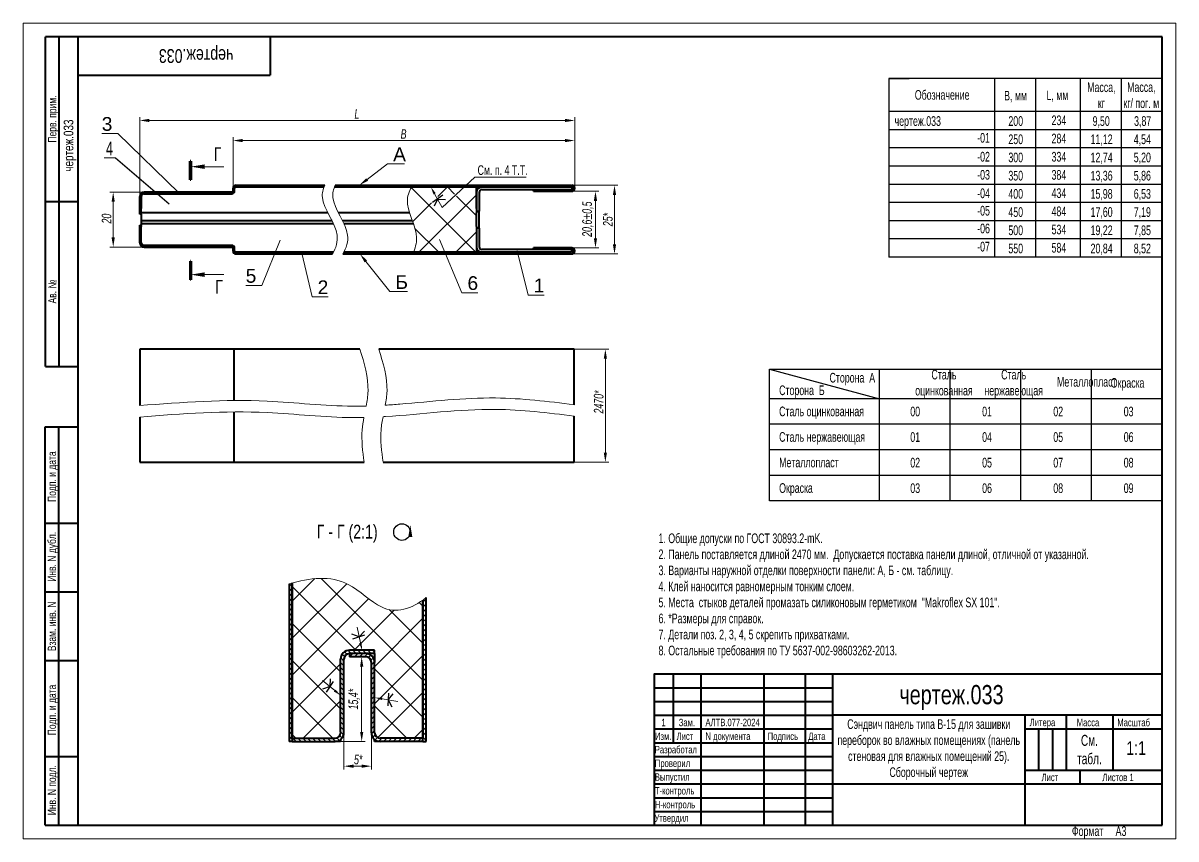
# Model space of a CAD drawing. Header units: millimetres. Extents: x 4160 to 4580, y -8908 to -8611.
import ezdxf
from ezdxf import colors
from ezdxf.entities.mleader import LeaderData, LeaderLine
from ezdxf.math import Vec2, Vec3

# ---------------------------------------------------------------- set-up
doc = ezdxf.new("R2010")
doc.units = ezdxf.units.MM
for name, color, linetype, lineweight in [('Layer_02', 7, 'Continuous', 15), ('Layer_03', 251, 'Continuous', 40), ('Layer_05', 250, 'Continuous', 40), ('Layer_08', 6, 'Continuous', 13), ('Layer_09', 7, 'Continuous', 30), ('Layer_11', 1, 'Continuous', 9), ('Layer_12', 6, 'Continuous', 15)]:
    doc.layers.add(name, color=color, linetype=linetype, lineweight=lineweight)
doc.styles.get("Standard").update_dxf_attribs({"font": 'arial.ttf'})
doc.styles.add('Style_01', font='ARIALN.TTF', dxfattribs={"width": 0.8, "height": 3.5})
doc.styles.add('Style_03', font='ARIALNI.TTF', dxfattribs={"width": 0.8})
doc.dimstyles.new('DimStyle_01', dxfattribs={"dimscale": 0, "dimtxt": 3.5, "dimasz": 3.5, "dimexe": 1.25, "dimexo": 0.02, "dimtad": 1, "dimdec": 1, "dimtxsty": 'Style_03', "dimcen": 0, "dimazin": 3, "dimtfac": 1, "dimtdec": 1, "dimtmove": 0, "dimatfit": 3, "dimlwd": 18, "dimlwe": 18, "dimarcsym": 1})
pattern_1 = [(135, (232.6302, 58.4183), (-0.89802561, -0.89802561), [])]

# ---------------------------------------------------------------- blocks, each defined once
blk = doc.blocks.new('_None')
blk = doc.blocks.new('*D370')
at = {"color": 0, "lineweight": 18}
for p, q in [((4360.33, -8729.5), (4372.95, -8729.5)), ((4371.7, -8733), (4371.7, -8767.13)), ((4360.33, -8770.63), (4372.95, -8770.63))]:
    blk.add_line(p, q, dxfattribs=at)
for points in [[(4371.11, -8733), (4372.28, -8733), (4371.7, -8729.5)], [(4371.11, -8767.13), (4372.28, -8767.13), (4371.7, -8770.63)]]:
    blk.add_solid(points, dxfattribs=at)
at = {"layer": 'Defpoints', "color": 0, "lineweight": 18}
for p in [(4360.31, -8729.5), (4360.31, -8770.63), (4371.7, -8770.63)]:
    blk.add_point(p, dxfattribs=at)
at = {"color": 0, "lineweight": 18, "insert": (4369.28, -8748.73), "char_height": 3.5, "attachment_point": 5, "rotation": 90, "style": 'Style_03'}
blk.add_mtext('2470*', dxfattribs=at)
blk = doc.blocks.new('*D365')
at = {"color": 0, "lineweight": 18}
for p, q in [((4359.45, -8672.03), (4369.34, -8672.03)), ((4368.09, -8675.53), (4368.09, -8689.13)), ((4359.45, -8692.63), (4369.34, -8692.63))]:
    blk.add_line(p, q, dxfattribs=at)
for points in [[(4367.5, -8675.53), (4368.67, -8675.53), (4368.09, -8672.03)], [(4367.5, -8689.13), (4368.67, -8689.13), (4368.09, -8692.63)]]:
    blk.add_solid(points, dxfattribs=at)
at = {"layer": 'Defpoints', "color": 0, "lineweight": 18}
for p in [(4359.43, -8672.03), (4359.43, -8692.63), (4368.09, -8692.63)]:
    blk.add_point(p, dxfattribs=at)
at = {"color": 0, "lineweight": 18, "insert": (4365.35, -8682.18), "char_height": 3.5, "attachment_point": 5, "rotation": 90, "style": 'Style_03'}
blk.add_mtext('20,6±0,5', dxfattribs=at)
blk = doc.blocks.new('*D366')
at = {"color": 0, "lineweight": 18}
for p, q in [((4359.43, -8669.83), (4376.27, -8669.83)), ((4375.02, -8673.33), (4375.02, -8691.33)), ((4359.43, -8694.83), (4376.27, -8694.83))]:
    blk.add_line(p, q, dxfattribs=at)
for points in [[(4374.44, -8673.33), (4375.6, -8673.33), (4375.02, -8669.83)], [(4374.44, -8691.33), (4375.6, -8691.33), (4375.02, -8694.83)]]:
    blk.add_solid(points, dxfattribs=at)
at = {"layer": 'Defpoints', "color": 0, "lineweight": 18}
for p in [(4359.41, -8669.83), (4359.41, -8694.83), (4375.02, -8694.83)]:
    blk.add_point(p, dxfattribs=at)
at = {"color": 0, "lineweight": 18, "insert": (4372.61, -8682.33), "char_height": 3.5, "attachment_point": 5, "rotation": 90, "style": 'Style_03'}
blk.add_mtext('25*', dxfattribs=at)
blk = doc.blocks.new('*D367')
at = {"color": 0, "lineweight": 18}
for p, q in [((4203.62, -8672.33), (4191.15, -8672.33)), ((4192.4, -8675.83), (4192.4, -8688.83)), ((4203.62, -8692.33), (4191.15, -8692.33))]:
    blk.add_line(p, q, dxfattribs=at)
for points in [[(4191.81, -8675.83), (4192.98, -8675.83), (4192.4, -8672.33)], [(4191.81, -8688.83), (4192.98, -8688.83), (4192.4, -8692.33)]]:
    blk.add_solid(points, dxfattribs=at)
at = {"layer": 'Defpoints', "color": 0, "lineweight": 18}
for p in [(4203.64, -8672.33), (4192.4, -8692.33), (4203.64, -8692.33)]:
    blk.add_point(p, dxfattribs=at)
at = {"color": 0, "lineweight": 18, "insert": (4189.98, -8681.96), "char_height": 3.5, "attachment_point": 5, "rotation": 90, "style": 'Style_03'}
blk.add_mtext('20', dxfattribs=at)
blk = doc.blocks.new('*D368')
at = {"color": 0, "lineweight": 18}
for p, q in [((4202.04, -8673.91), (4202.04, -8644.99)), ((4205.54, -8646.24), (4357.03, -8646.24)), ((4360.53, -8670.91), (4360.53, -8644.99))]:
    blk.add_line(p, q, dxfattribs=at)
for points in [[(4205.54, -8645.65), (4205.54, -8646.82), (4202.04, -8646.24)], [(4357.03, -8645.65), (4357.03, -8646.82), (4360.53, -8646.24)]]:
    blk.add_solid(points, dxfattribs=at)
at = {"layer": 'Defpoints', "color": 0, "lineweight": 18}
for p in [(4360.53, -8646.24), (4360.53, -8670.93), (4202.04, -8673.93)]:
    blk.add_point(p, dxfattribs=at)
at = {"color": 0, "lineweight": 18, "insert": (4281.18, -8643.86), "char_height": 3.5, "attachment_point": 5, "style": 'Style_03'}
blk.add_mtext('L', dxfattribs=at)
blk = doc.blocks.new('*D369')
at = {"color": 0, "lineweight": 18}
for p, q in [((4236.04, -8670.81), (4236.04, -8652.3)), ((4239.54, -8653.55), (4357.03, -8653.55)), ((4360.53, -8670.91), (4360.53, -8652.3))]:
    blk.add_line(p, q, dxfattribs=at)
for points in [[(4239.54, -8652.97), (4239.54, -8654.13), (4236.04, -8653.55)], [(4357.03, -8652.97), (4357.03, -8654.13), (4360.53, -8653.55)]]:
    blk.add_solid(points, dxfattribs=at)
at = {"layer": 'Defpoints', "color": 0, "lineweight": 18}
for p in [(4360.53, -8653.55), (4236.04, -8670.83), (4360.53, -8670.93)]:
    blk.add_point(p, dxfattribs=at)
at = {"color": 0, "lineweight": 18, "insert": (4298.18, -8651.17), "char_height": 3.5, "attachment_point": 5, "style": 'Style_03'}
blk.add_mtext('В', dxfattribs=at)
blk = doc.blocks.new('*D363')
at = {"color": 0, "lineweight": 18}
for p, q in [((4276.44, -8869.14), (4276.44, -8882.55)), ((4286.44, -8869.14), (4286.44, -8882.55)), ((4279.94, -8881.3), (4282.94, -8881.3))]:
    blk.add_line(p, q, dxfattribs=at)
for points in [[(4279.94, -8880.72), (4279.94, -8881.89), (4276.44, -8881.3)], [(4282.94, -8880.72), (4282.94, -8881.89), (4286.44, -8881.3)]]:
    blk.add_solid(points, dxfattribs=at)
at = {"layer": 'Defpoints', "color": 0, "lineweight": 18}
for p in [(4276.44, -8869.12), (4286.44, -8869.12), (4286.44, -8881.3)]:
    blk.add_point(p, dxfattribs=at)
at = {"color": 0, "lineweight": 18, "insert": (4281.64, -8878.9), "char_height": 3.5, "attachment_point": 5, "style": 'Style_03'}
blk.add_mtext('5*', dxfattribs=at)
blk = doc.blocks.new('*D364')
at = {"color": 0, "lineweight": 18}
for p, q in [((4281.46, -8841.52), (4284.16, -8841.52)), ((4282.91, -8845.02), (4282.91, -8868.82)), ((4273.26, -8872.32), (4284.16, -8872.32))]:
    blk.add_line(p, q, dxfattribs=at)
for points in [[(4282.33, -8845.02), (4283.5, -8845.02), (4282.91, -8841.52)], [(4282.33, -8868.82), (4283.5, -8868.82), (4282.91, -8872.32)]]:
    blk.add_solid(points, dxfattribs=at)
at = {"layer": 'Defpoints', "color": 0, "lineweight": 18}
for p in [(4281.44, -8841.52), (4273.24, -8872.32), (4282.91, -8872.32)]:
    blk.add_point(p, dxfattribs=at)
at = {"color": 0, "lineweight": 18, "insert": (4280.18, -8856.92), "char_height": 3.5, "attachment_point": 5, "rotation": 90, "style": 'Style_03'}
blk.add_mtext('15,4*', dxfattribs=at)
blk = doc.blocks.new('A$C6B053596')
at = {"color": 0, "lineweight": 30}
for p, q in [((4.49, -2.79), (0.87, -5.61)), ((2.59, -4.27), (1.5, -6.91)), ((2.59, -4.27), (5.45, -4.27))]:
    blk.add_line(p, q, dxfattribs=at)
at = {"color": 0, "linetype": 'ByBlock', "lineweight": 20}
blk.add_lwpolyline([(1.46, -2.39), (4.46, -7.31)], dxfattribs=at)
at = {"color": 0, "lineweight": 25}
blk.add_solid([(1.06, -2.63), (0, 0), (1.86, -2.15)], dxfattribs=at)

msp = doc.modelspace()

# ---------------------------------------------------------------- hatches: boundary and pattern name
at = {"lineweight": 18}
h = msp.add_hatch(dxfattribs=at)
h.set_pattern_fill('ANSI31', color=256, scale=0.4, angle=90)
h.set_pattern_definition(pattern_1)
edge = h.paths.add_edge_path()
edge.add_line((4320.9, -8669.83), (4301.4, -8669.83))
edge.add_spline(control_points=[(4301.4, -8669.83), (4301.28, -8670.03), (4301.17, -8670.23), (4301.06, -8670.43)], knot_values=[3.907169, 3.907169, 3.907169, 3.907169, 4.575669, 4.575669, 4.575669, 4.575669], degree=3, periodic=0)
edge.add_line((4301.06, -8670.43), (4320.26, -8670.43))
edge.add_line((4320.26, -8670.43), (4320.9, -8669.83))
h.paths.add_polyline_path([(4359.43, -8669.83), (4320.9, -8669.83), (4320.26, -8670.43), (4359.43, -8670.43, -1), (4359.43, -8671.43), (4345.53, -8671.43), (4345.53, -8672.03), (4359.43, -8672.03, 1)])
h.paths.add_polyline_path([(4339.73, -8694.23), (4313.26, -8694.23), (4313.51, -8694.83), (4339.88, -8694.83)])
edge = h.paths.add_edge_path()
edge.add_line((4313.26, -8694.23), (4301.82, -8694.23))
edge.add_spline(control_points=[(4301.82, -8694.23), (4301.74, -8694.43), (4301.66, -8694.63), (4301.57, -8694.83)], knot_values=[29.424649, 29.424649, 29.424649, 29.424649, 30.059146, 30.059146, 30.059146, 30.059146], degree=3, periodic=0)
edge.add_line((4301.57, -8694.83), (4313.51, -8694.83))
edge.add_line((4313.51, -8694.83), (4313.26, -8694.23))
h.paths.add_polyline_path([(4359.43, -8692.63), (4345.53, -8692.63), (4345.53, -8693.23), (4359.43, -8693.23, -1), (4359.43, -8694.23), (4339.73, -8694.23), (4339.88, -8694.83), (4359.43, -8694.83, 1)])
at = {"lineweight": 25}
h = msp.add_hatch(dxfattribs=at)
h.set_pattern_fill('ANSI37', color=256, scale=3)
h.set_pattern_definition([(45, (232.63, 58.418), (-6.735192, 6.735192), []), (135, (232.63, 58.418), (-6.735192, -6.735192), [])])
edge = h.paths.add_edge_path()
edge.add_line((4278.44, -8839.12), (4287.64, -8839.12))
edge.add_line((4287.64, -8839.12), (4287.64, -8840.32))
edge.add_line((4287.64, -8840.32), (4287.64, -8843.52))
edge.add_line((4287.64, -8843.52), (4287.64, -8869.12))
edge.add_arc((4289.64, -8869.12), 2, 180, 270)
edge.add_line((4289.64, -8871.12), (4305.24, -8871.12))
edge.add_line((4305.24, -8871.12), (4305.24, -8820.82))
edge.add_spline(control_points=[(4305.24, -8820.82), (4300.18, -8824.38), (4291.22, -8826.77), (4276.69, -8811.47), (4264.88, -8812.61), (4257.64, -8814.59)], knot_values=[13.637302, 13.637302, 13.637302, 13.637302, 23.052037, 30.341483, 40.855956, 40.855956, 40.855956, 40.855956], degree=3, periodic=0)
edge.add_line((4257.64, -8814.59), (4257.64, -8871.12))
edge.add_line((4257.64, -8871.12), (4273.24, -8871.12))
edge.add_arc((4273.24, -8869.12), 2, 270, 360)
edge.add_line((4275.24, -8869.12), (4275.24, -8868.76))
edge.add_line((4275.24, -8868.76), (4275.24, -8842.32))
edge.add_arc((4278.44, -8842.32), 3.2, 90, 180.0018, ccw=False)
at = {"lineweight": 18}
h = msp.add_hatch(dxfattribs=at)
h.set_pattern_fill('ANSI31', color=256, scale=0.4, angle=90)
h.set_pattern_definition(pattern_1)
edge = h.paths.add_edge_path()
edge.add_spline(control_points=[(4257.64, -8814.59), (4257.24, -8814.7), (4256.84, -8814.81), (4256.44, -8814.93)], knot_values=[40.855956, 40.855956, 40.855956, 40.855956, 41.435549, 41.435549, 41.435549, 41.435549], degree=3, periodic=0)
edge.add_line((4256.44, -8814.93), (4256.44, -8872.32))
edge.add_line((4256.44, -8872.32), (4257.64, -8872.32))
edge.add_line((4257.64, -8872.32), (4257.64, -8814.59))
edge = h.paths.add_edge_path()
edge.add_spline(control_points=[(4306.44, -8819.94), (4306.04, -8820.25), (4305.64, -8820.54), (4305.24, -8820.82)], knot_values=[12.893226, 12.893226, 12.893226, 12.893226, 13.637302, 13.637302, 13.637302, 13.637302], degree=3, periodic=0)
edge.add_line((4305.24, -8820.84), (4305.24, -8872.32))
edge.add_line((4305.24, -8872.32), (4306.44, -8872.32))
edge.add_line((4306.44, -8872.32), (4306.44, -8819.94))
h = msp.add_hatch(dxfattribs=at)
h.set_pattern_fill('ANSI31', color=256, scale=0.4, angle=90)
h.set_pattern_definition([(135, (-13561.6436, -16815.9846), (-0.89802561, -0.89802561), [])])
h.paths.add_polyline_path([(4275.24, -8842.32), (4275.24, -8869.12, -0.414214), (4273.24, -8871.12), (4257.64, -8871.12), (4257.64, -8872.32), (4273.24, -8872.32, 0.414214), (4276.44, -8869.12), (4276.44, -8842.32, -0.414214), (4278.44, -8840.32), (4287.64, -8840.32), (4287.64, -8839.12), (4278.44, -8839.12, 0.414214)])
h = msp.add_hatch(dxfattribs=at)
h.set_pattern_fill('ANSI31', color=256, scale=0.4, angle=180)
h.set_pattern_definition([(225, (-13561.6436, -16815.9846), (0.89802561, -0.89802561), [])])
h.paths.add_polyline_path([(4287.64, -8843.52, 0.414214), (4284.44, -8840.32), (4278.44, -8840.32), (4278.44, -8841.52), (4284.44, -8841.52, -0.414214), (4286.44, -8843.52), (4286.44, -8869.12, 0.414214), (4289.64, -8872.32), (4305.24, -8872.32), (4305.24, -8871.12), (4289.64, -8871.12, -0.414214), (4287.64, -8869.12)])

# ---------------------------------------------------------------- linework, layer by layer
at = {"color": 0, "lineweight": 25}
msp.add_line((4193.28, -8659.87), (4212.82, -8676.59), dxfattribs=at)
at = {"color": 2, "lineweight": 60}
for p, q in [((4220.47, -8667.88), (4220.47, -8661.02)), ((4220.62, -8661.02), (4220.47, -8661.02)), ((4220.62, -8661.02), (4220.62, -8667.88)), ((4220.62, -8667.88), (4220.47, -8667.88)), ((4220.54, -8704.26), (4220.54, -8697.4)), ((4220.69, -8697.4), (4220.54, -8697.4)), ((4220.69, -8697.4), (4220.69, -8704.26)), ((4220.69, -8704.26), (4220.54, -8704.26))]:
    msp.add_line(p, q, dxfattribs=at)
at = {"color": 0, "linetype": 'ByBlock', "lineweight": 20}
for p, q in [((4312.28, -8677.97), (4324.08, -8666.83)), ((4324.08, -8666.83), (4342.81, -8666.83))]:
    msp.add_line(p, q, dxfattribs=at)
at = {"color": 3, "lineweight": 40}
for p, q in [((4235.64, -8672.33), (4203.64, -8672.33)), ((4203.64, -8672.93), (4235.64, -8672.93)), ((4236.04, -8671.93), (4236.04, -8670.83)), ((4236.64, -8671.93), (4236.64, -8670.83)), ((4237.04, -8669.83), (4269.46, -8669.83)), ((4237.04, -8670.43), (4269.19, -8670.43)), ((4237.04, -8670.43), (4269.19, -8670.43)), ((4273.02, -8670.43), (4324.71, -8670.43)), ((4273.02, -8670.43), (4359.41, -8670.43)), ((4273.29, -8669.83), (4359.41, -8669.83)), ((4324.71, -8678.23), (4324.71, -8670.43)), ((4324.71, -8672.03), (4324.71, -8679.23)), ((4325.73, -8672.43), (4325.73, -8679.23)), ((4326.31, -8670.43), (4359.41, -8670.43)), ((4326.73, -8671.43), (4359.43, -8671.43)), ((4345.53, -8671.43), (4359.43, -8671.43)), ((4345.53, -8672.03), (4345.53, -8671.43)), ((4345.53, -8672.03), (4359.43, -8672.03)), ((4359.43, -8670.43), (4359.43, -8671.43)), ((4202.04, -8679.23), (4202.04, -8673.93)), ((4202.64, -8673.93), (4202.64, -8678.23)), ((4202.64, -8679.23), (4202.64, -8673.93)), ((4202.04, -8679.23), (4202.64, -8679.23)), ((4202.04, -8680.33), (4202.04, -8679.23)), ((4202.64, -8680.33), (4202.04, -8680.33)), ((4202.64, -8679.83), (4202.64, -8679.23)), ((4270.59, -8679.83), (4202.64, -8679.83)), ((4202.64, -8680.33), (4202.64, -8679.83)), ((4202.64, -8680.33), (4202.64, -8680.83)), ((4202.64, -8680.83), (4202.64, -8684.33)), ((4300.37, -8679.83), (4274.42, -8679.83)), ((4324.71, -8679.23), (4324.71, -8679.83)), ((4324.71, -8684.63), (4324.71, -8679.83)), ((4324.73, -8679.23), (4325.73, -8679.23)), ((4325.73, -8685.43), (4325.73, -8679.23)), ((4202.04, -8684.33), (4202.64, -8684.33)), ((4202.04, -8685.43), (4202.04, -8684.33)), ((4202.04, -8690.73), (4202.04, -8685.43)), ((4202.04, -8685.43), (4202.64, -8685.43)), ((4272.14, -8682.83), (4202.64, -8682.83)), ((4272.62, -8683.83), (4202.64, -8683.83)), ((4202.64, -8684.63), (4202.64, -8684.33)), ((4202.64, -8684.63), (4202.64, -8684.83)), ((4202.64, -8685.43), (4202.64, -8684.83)), ((4202.64, -8690.73), (4202.64, -8685.43)), ((4301.43, -8682.83), (4275.97, -8682.83)), ((4301.79, -8683.83), (4276.45, -8683.83)), ((4324.71, -8684.83), (4324.71, -8684.63)), ((4324.71, -8684.83), (4324.71, -8685.43)), ((4324.71, -8685.43), (4324.71, -8692.63)), ((4325.73, -8685.43), (4324.73, -8685.43)), ((4325.73, -8685.43), (4325.73, -8692.23)), ((4202.64, -8690.73), (4202.64, -8686.43)), ((4324.71, -8686.43), (4324.71, -8694.23)), ((4235.64, -8691.73), (4203.64, -8691.73)), ((4203.64, -8692.33), (4235.64, -8692.33)), ((4236.04, -8693.83), (4236.04, -8692.73)), ((4236.64, -8693.83), (4236.64, -8692.73)), ((4359.43, -8693.23), (4326.73, -8693.23)), ((4359.43, -8692.63), (4345.53, -8692.63)), ((4345.53, -8693.23), (4345.53, -8692.63)), ((4359.43, -8693.23), (4345.53, -8693.23)), ((4359.43, -8694.23), (4359.43, -8693.23)), ((4272.61, -8694.23), (4237.04, -8694.23)), ((4237.04, -8694.23), (4272.61, -8694.23)), ((4237.04, -8694.83), (4272.29, -8694.83)), ((4276.11, -8694.83), (4359.41, -8694.83)), ((4324.71, -8694.23), (4276.44, -8694.23)), ((4276.44, -8694.23), (4359.41, -8694.23)), ((4359.41, -8694.23), (4326.31, -8694.23)), ((4282.26, -8729.5), (4202.04, -8729.5)), ((4202.04, -8729.5), (4202.04, -8750.04)), ((4236.33, -8729.5), (4236.33, -8748.21)), ((4360.31, -8729.5), (4289.16, -8729.5)), ((4360.31, -8749.72), (4360.31, -8729.5)), ((4236.33, -8752.37), (4236.33, -8770.63)), ((4202.04, -8754.19), (4202.04, -8770.63)), ((4360.31, -8770.63), (4360.31, -8753.88)), ((4202.04, -8770.63), (4283.82, -8770.63)), ((4290.73, -8770.63), (4360.31, -8770.63)), ((4256.44, -8814.93), (4256.44, -8872.32)), ((4257.64, -8871.12), (4257.64, -8814.59)), ((4257.64, -8814.59), (4257.64, -8872.32)), ((4306.44, -8872.32), (4306.44, -8819.94)), ((4305.24, -8820.82), (4305.24, -8871.12)), ((4305.24, -8872.32), (4305.24, -8820.82)), ((4287.64, -8839.12), (4278.44, -8839.12)), ((4284.44, -8840.32), (4278.44, -8840.32)), ((4278.44, -8840.32), (4278.44, -8841.52)), ((4287.64, -8840.32), (4278.44, -8840.32)), ((4287.64, -8840.32), (4287.64, -8839.12)), ((4287.64, -8840.32), (4287.64, -8843.52)), ((4275.24, -8868.76), (4275.24, -8842.32)), ((4276.44, -8869.12), (4276.44, -8842.32)), ((4284.44, -8841.52), (4278.44, -8841.52)), ((4286.44, -8869.12), (4286.44, -8843.52)), ((4287.64, -8869.12), (4287.64, -8843.52)), ((4275.24, -8868.76), (4275.24, -8869.12)), ((4257.64, -8872.32), (4256.44, -8872.32)), ((4257.64, -8871.12), (4257.64, -8872.32)), ((4257.64, -8871.12), (4273.24, -8871.12)), ((4257.64, -8872.32), (4273.24, -8872.32)), ((4275.24, -8872.32), (4273.24, -8872.32)), ((4275.24, -8871.62), (4275.24, -8872.32)), ((4287.64, -8872.32), (4287.64, -8871.62)), ((4289.64, -8872.32), (4287.64, -8872.32)), ((4305.24, -8871.12), (4289.64, -8871.12)), ((4305.24, -8872.32), (4289.64, -8872.32)), ((4305.24, -8872.32), (4305.24, -8871.12)), ((4305.24, -8872.32), (4306.44, -8872.32))]:
    msp.add_line(p, q, dxfattribs=at)
at = {"lineweight": 25}
for p, q in [((4324.53, -8694.23), (4300.95, -8670.65)), ((4310.68, -8673.86), (4314.12, -8670.43)), ((4316.79, -8673.02), (4314.2, -8670.43)), ((4301.51, -8683.04), (4308.38, -8676.17)), ((4303.79, -8694.23), (4324.71, -8673.3)), ((4324.71, -8680.95), (4317.5, -8673.74)), ((4311.06, -8694.23), (4302.33, -8685.51)), ((4317.26, -8694.23), (4324.71, -8686.77))]:
    msp.add_line(p, q, dxfattribs=at)
at = {"color": 0, "lineweight": 30}
for p, q in [((4312.5, -8673.45), (4308.77, -8676.12)), ((4310.54, -8674.85), (4309.35, -8677.45)), ((4310.54, -8674.85), (4313.4, -8674.97))]:
    msp.add_line(p, q, dxfattribs=at)
at = {"color": 0, "linetype": 'ByBlock', "lineweight": 20}
for points in [[(4189.11, -8659.87), (4193.28, -8659.87)], [(4309.48, -8672.93), (4312.28, -8677.97)]]:
    msp.add_lwpolyline(points, dxfattribs=at)
at = {"color": 3, "lineweight": 40}
for centre, radius, start, end in [((4203.64, -8673.93), 1.6, 90, 180), ((4203.64, -8673.93), 1, 90, 180), ((4235.64, -8671.93), 1, 270, 0), ((4235.64, -8671.93), 0.4, 270, 0), ((4237.04, -8670.83), 1, 90, 180), ((4237.04, -8670.83), 0.4, 90, 180), ((4326.73, -8672.43), 2, 90, 180), ((4326.73, -8672.43), 1, 90, 180), ((4359.43, -8670.93), 1.1, 270, 90), ((4359.43, -8670.93), 0.5, 270, 90), ((4203.64, -8690.73), 1.6, 180, 270), ((4203.64, -8690.73), 1, 180, 270), ((4235.64, -8692.73), 1, 0, 90), ((4235.64, -8692.73), 0.4, 0, 90), ((4237.04, -8693.83), 1, 180, 270), ((4237.04, -8693.83), 0.4, 180, 270), ((4326.73, -8692.23), 2, 180, 270), ((4326.73, -8692.23), 1, 180, 270), ((4359.43, -8693.73), 1.1, 270, 90), ((4359.43, -8693.73), 0.5, 270, 90), ((4278.44, -8842.32), 3.2, 90, 180.0018), ((4278.44, -8842.32), 2, 90, 180), ((4284.44, -8843.52), 3.2, 0, 90), ((4284.44, -8843.52), 2, 0, 90), ((4273.24, -8869.12), 3.2, 270, 0), ((4273.24, -8869.12), 2, 270, 0), ((4289.64, -8869.12), 3.2, 180, 270), ((4289.64, -8869.12), 2, 180, 270)]:
    msp.add_arc(centre, radius, start, end, dxfattribs=at)
at = {"color": 0, "lineweight": 25}
msp.add_solid([(4309.08, -8673.16), (4308.12, -8670.48), (4309.89, -8672.7)], dxfattribs=at)
at = {"layer": 'Layer_03', "linetype": 'Continuous'}
for p, q in [((4574.55, -8615.79), (4167.68, -8615.79)), ((4167.68, -8735.79), (4167.68, -8615.79)), ((4172.68, -8735.79), (4172.68, -8615.79)), ((4179.55, -8615.79), (4179.55, -8902.79)), ((4249.55, -8615.79), (4249.55, -8629.79)), ((4574.55, -8902.79), (4574.55, -8615.79)), ((4179.55, -8629.79), (4249.55, -8629.79)), ((4167.68, -8675.79), (4179.55, -8675.79)), ((4167.68, -8735.79), (4179.55, -8735.79)), ((4167.55, -8902.79), (4167.55, -8757.79)), ((4167.55, -8757.79), (4179.55, -8757.79)), ((4172.55, -8902.79), (4172.55, -8757.79)), ((4167.55, -8792.79), (4179.55, -8792.79)), ((4167.55, -8817.79), (4179.55, -8817.79)), ((4167.55, -8842.79), (4179.55, -8842.79)), ((4389.43, -8852.75), (4454.47, -8852.75)), ((4389.43, -8857.76), (4454.47, -8857.76)), ((4389.43, -8862.76), (4454.47, -8862.76)), ((4529.52, -8867.76), (4529.52, -8882.77)), ((4534.53, -8867.76), (4534.53, -8882.77)), ((4167.55, -8877.79), (4179.55, -8877.79)), ((4389.43, -8877.77), (4454.47, -8877.77)), ((4389.43, -8882.77), (4454.47, -8882.77)), ((4389.43, -8887.78), (4454.47, -8887.78)), ((4389.43, -8892.78), (4454.47, -8892.78)), ((4389.43, -8897.78), (4454.47, -8897.78)), ((4167.55, -8902.79), (4179.55, -8902.79)), ((4179.55, -8902.79), (4574.55, -8902.79))]:
    msp.add_line(p, q, dxfattribs=at)
for points in [[(4574.55, -8847.75), (4389.43, -8847.75), (4389.43, -8902.79)], [(4396.44, -8847.75), (4396.44, -8872.77)], [(4406.44, -8847.75), (4406.44, -8902.79)], [(4429.46, -8847.75), (4429.46, -8902.79)], [(4444.47, -8847.75), (4444.47, -8902.79)], [(4454.47, -8847.75), (4454.47, -8902.79)], [(4574.55, -8862.76), (4454.47, -8862.76)], [(4524.52, -8862.76), (4524.52, -8902.79)], [(4539.53, -8862.76), (4539.53, -8882.77)], [(4556.54, -8862.76), (4556.54, -8882.77)], [(4556.54, -8862.76), (4556.54, -8882.77)], [(4389.43, -8867.76), (4454.47, -8867.76)], [(4524.52, -8867.76), (4574.55, -8867.76)], [(4389.43, -8872.77), (4454.47, -8872.77)], [(4524.52, -8882.77), (4574.55, -8882.77)], [(4544.53, -8882.77), (4544.53, -8887.78)], [(4454.47, -8887.78), (4574.55, -8887.78)]]:
    msp.add_lwpolyline(points, dxfattribs=at)
at = {"layer": 'Layer_08'}
for p, q in [((4159.55, -8610.79), (4159.55, -8907.79)), ((4579.55, -8610.79), (4159.55, -8610.79)), ((4579.55, -8907.79), (4579.55, -8610.79)), ((4159.55, -8907.79), (4579.55, -8907.79)), ((4579.55, -8907.79), (4159.55, -8907.79))]:
    msp.add_line(p, q, dxfattribs=at)
at = {"layer": 'Layer_08', "color": 2, "lineweight": 30}
msp.add_circle((4297.6, -8796.07), 3.03, dxfattribs=at)
msp.add_solid([(4299.9, -8797.87), (4301.36, -8797.87), (4300.63, -8793.49)], dxfattribs=at)
at = {"layer": 'Layer_09', "color": 0}
for p, q in [((4544.7, -8630.91), (4474.97, -8630.91)), ((4474.97, -8630.91), (4474.97, -8696.01)), ((4474.97, -8630.91), (4482.39, -8630.91)), ((4513.42, -8630.91), (4513.42, -8696.01)), ((4528.35, -8630.91), (4528.35, -8696.01)), ((4544.7, -8630.91), (4544.7, -8696.01)), ((4574.55, -8630.91), (4544.7, -8630.91)), ((4544.7, -8630.91), (4544.7, -8696.01)), ((4559.63, -8630.91), (4559.63, -8696.01)), ((4574.55, -8630.91), (4574.55, -8696.01)), ((4544.7, -8642.99), (4474.97, -8642.99)), ((4574.55, -8642.99), (4544.7, -8642.99)), ((4544.7, -8649.62), (4474.97, -8649.62)), ((4574.55, -8649.62), (4544.7, -8649.62)), ((4544.7, -8656.25), (4474.97, -8656.25)), ((4574.55, -8656.25), (4544.7, -8656.25)), ((4544.7, -8662.87), (4474.97, -8662.87)), ((4574.55, -8662.87), (4544.7, -8662.87)), ((4544.7, -8669.5), (4474.97, -8669.5)), ((4574.55, -8669.5), (4544.7, -8669.5)), ((4544.7, -8676.13), (4474.97, -8676.13)), ((4574.55, -8676.13), (4544.7, -8676.13)), ((4544.7, -8682.76), (4474.97, -8682.76)), ((4574.55, -8682.76), (4544.7, -8682.76)), ((4544.7, -8689.38), (4474.97, -8689.38)), ((4574.55, -8689.38), (4544.7, -8689.38)), ((4574.55, -8696.01), (4474.97, -8696.01)), ((4431.53, -8736.73), (4574.55, -8736.73)), ((4431.53, -8784.76), (4431.53, -8736.73)), ((4431.53, -8736.73), (4471.52, -8747.55)), ((4471.52, -8784.76), (4471.52, -8736.73)), ((4497.28, -8784.76), (4497.28, -8736.73)), ((4523.04, -8784.76), (4523.04, -8736.73)), ((4548.79, -8784.76), (4548.79, -8736.73)), ((4574.55, -8784.76), (4574.55, -8736.73)), ((4574.55, -8747.55), (4431.53, -8747.55)), ((4574.55, -8756.85), (4431.53, -8756.85)), ((4574.55, -8766.16), (4431.53, -8766.16)), ((4574.55, -8775.46), (4431.53, -8775.46)), ((4574.55, -8784.76), (4431.53, -8784.76))]:
    msp.add_line(p, q, dxfattribs=at)
at = {"layer": 'Layer_11', "ltscale": 0.04}
for p, q in [((4232.69, -8663.06), (4225.69, -8663.06)), ((4232.69, -8702.36), (4225.69, -8702.36))]:
    msp.add_line(p, q, dxfattribs=at)
for points in [[(4225.69, -8662.23), (4225.69, -8663.89), (4220.69, -8663.06)], [(4225.69, -8703.19), (4225.69, -8701.53), (4220.69, -8702.36)]]:
    msp.add_solid(points, dxfattribs=at)
at = {"layer": 'Layer_12', "color": 253}
for points, knots in [([(4269.46, -8669.83), (4268.77, -8671.24), (4267.48, -8676.86), (4275.62, -8685.94), (4273.55, -8692.6), (4272.29, -8694.83)], [14.20664, 14.20664, 14.20664, 14.20664, 19.390372, 34.153238, 41.781008, 41.781008, 41.781008, 41.781008]), ([(4273.29, -8669.83), (4272.6, -8671.24), (4271.31, -8676.86), (4279.45, -8685.94), (4277.38, -8692.6), (4276.11, -8694.83)], [14.20664, 14.20664, 14.20664, 14.20664, 19.390372, 34.153238, 41.781008, 41.781008, 41.781008, 41.781008]), ([(4301.4, -8669.83), (4300.43, -8671.51), (4297.86, -8677.57), (4304.35, -8686.39), (4302.4, -8692.9), (4301.57, -8694.83)], [3.907169, 3.907169, 3.907169, 3.907169, 9.519229, 23.939369, 30.059146, 30.059146, 30.059146, 30.059146]), ([(4282.26, -8729.5), (4283.83, -8734.58), (4285.96, -8741.47), (4284.89, -8748.39), (4284.55, -8750.2)], [0, 0, 0, 0, 15.5504, 21.064279, 21.064279, 21.064279, 21.064279]), ([(4289.16, -8729.5), (4290.74, -8734.58), (4292.84, -8741.38), (4291.83, -8748.2), (4291.51, -8749.93)], [0, 0, 0, 0, 15.5504, 20.786527, 20.786527, 20.786527, 20.786527]), ([(4284.55, -8750.2), (4282.93, -8750.24), (4270.9, -8750.39), (4243.42, -8746.99), (4217.52, -8748.8), (4202.04, -8750.04)], [77.554015, 77.554015, 77.554015, 77.554015, 82.420043, 113.699482, 160.163346, 160.163346, 160.163346, 160.163346]), ([(4360.31, -8749.72), (4350.77, -8748.51), (4329.66, -8745.97), (4308.48, -8748.57), (4296.87, -8749.5), (4296.87, -8749.5), (4296.87, -8749.5), (4296.87, -8749.5), (4295.08, -8749.64), (4293.3, -8749.78), (4291.51, -8749.93)], [1.60388, 1.60388, 1.60388, 1.60388, 30.345976, 65.216445, 65.216445, 65.216445, 65.218932, 65.218932, 65.218932, 70.585632, 70.585632, 70.585632, 70.585632]), ([(4283.72, -8754.4), (4282.86, -8754.4), (4282, -8754.41), (4281.14, -8754.41), (4281.13, -8754.41), (4281.13, -8754.41), (4281.13, -8754.41), (4280.65, -8754.41), (4269.76, -8754.4), (4243.42, -8751.15), (4217.52, -8752.95), (4202.04, -8754.19)], [78.384368, 78.384368, 78.384368, 78.384368, 80.975095, 80.975095, 80.975095, 80.98216, 80.98216, 80.98216, 82.420043, 113.699482, 160.163346, 160.163346, 160.163346, 160.163346]), ([(4360.31, -8753.88), (4350.77, -8752.67), (4327.91, -8749.92), (4304.98, -8753.2), (4291.62, -8754.03), (4291.62, -8754.03), (4291.62, -8754.03), (4291.62, -8754.03), (4291.31, -8754.05), (4291, -8754.07), (4290.69, -8754.09)], [1.60388, 1.60388, 1.60388, 1.60388, 30.345976, 70.476526, 70.476526, 70.476526, 70.48054, 70.48054, 70.48054, 71.407911, 71.407911, 71.407911, 71.407911]), ([(4283.72, -8754.4), (4283.44, -8755.88), (4282.56, -8761.27), (4283.29, -8766.7), (4283.82, -8770.63)], [25.31286, 25.31286, 25.31286, 25.31286, 29.796385, 41.602072, 41.602072, 41.602072, 41.602072]), ([(4290.69, -8754.09), (4290.38, -8755.67), (4289.46, -8761.16), (4290.2, -8766.7), (4290.73, -8770.63)], [25.000644, 25.000644, 25.000644, 25.000644, 29.796385, 41.602072, 41.602072, 41.602072, 41.602072]), ([(4306.44, -8819.94), (4300.98, -8824.15), (4291.62, -8827.19), (4276.38, -8811.15), (4264.11, -8812.7), (4256.44, -8814.93)], [12.893226, 12.893226, 12.893226, 12.893226, 23.052037, 30.341483, 41.435549, 41.435549, 41.435549, 41.435549])]:
    msp.add_open_spline(points, degree=3, knots=knots, dxfattribs=at)

# ---------------------------------------------------------------- block references
at = {"lineweight": 18}
for p, rotation in [((4283.04, -8839.12), 160.5650623463983), ((4275.24, -8855.54), 198.940862099793), ((4287.64, -8856.32), 49.20692247020877)]:
    msp.add_blockref('A$C6B053596', p, dxfattribs=dict(at, rotation=rotation))

# ---------------------------------------------------------------- texts
at = {"lineweight": 40, "style": 'Style_01', "width": 0.9}
for s, p in [('Г', (4229.04, -8661.01)), ('Г - Г (2:1)', (4266.61, -8798.42))]:
    msp.add_text(s, height=5, dxfattribs=at).set_placement(p)
at = {"color": 0, "lineweight": 25, "attachment_point": 1, "style": 'Style_01'}
for s, insert, char_height in [('Обозначение', (4484.42, -8635.18), 3.5), ('чертеж.033 ', (4477.06, -8644.71), 3.5), ('200', (4518.51, -8644.7), 3.5), ('234', (4534.24, -8644.43), 3.5), ('9,50', (4549.2, -8644.7), 3.5), ('3,87', (4564.31, -8644.7), 3.5), ('-01', (4507.15, -8650.8), 3.5), ('250', (4518.51, -8651.33), 3.5), ('284', (4534.24, -8651.06), 3.5), ('11,12', (4548.46, -8651.33), 3.5), ('4,54', (4564.19, -8651.33), 3.5), ('4', (4189.74, -8653.93), 5), ('-02', (4507.15, -8657.69), 3.5), ('300', (4518.51, -8657.95), 3.5), ('334', (4534.24, -8657.69), 3.5), ('12,74', (4548.46, -8657.95), 3.5), ('5,20', (4564.19, -8657.95), 3.5), ('-03', (4507.15, -8664.26), 3.5), ('350', (4518.51, -8664.58), 3.5), ('384', (4534.24, -8664.31), 3.5), ('13,36', (4548.46, -8664.58), 3.5), ('5,86', (4564.19, -8664.58), 3.5), ('-04', (4507.15, -8671), 3.5), ('400', (4518.51, -8671.21), 3.5), ('434', (4534.24, -8670.94), 3.5), ('15,98', (4548.46, -8671.21), 3.5), ('6,53', (4564.19, -8671.21), 3.5), ('-05', (4507.15, -8677.34), 3.5), ('450', (4518.51, -8677.83), 3.5), ('484', (4534.24, -8677.57), 3.5), ('17,60', (4548.46, -8677.83), 3.5), ('7,19', (4564.19, -8677.83), 3.5), ('-06', (4507.15, -8683.8), 3.5), ('500', (4518.51, -8684.46), 3.5), ('534', (4534.24, -8684.19), 3.5), ('19,22', (4548.46, -8684.46), 3.5), ('7,85', (4564.19, -8684.46), 3.5), ('-07', (4507.15, -8690.42), 3.5), ('550', (4518.51, -8691.09), 3.5), ('584', (4534.24, -8690.82), 3.5), ('20,84', (4548.46, -8691.09), 3.5), ('8,52', (4564.19, -8691.09), 3.5), ('Сторона  А', (4453.35, -8738.13), 3.5), ('\\pxqc;Сталь\\Pоцинкованная', (4484.58, -8737), 3.5), ('\\pxqc;Сталь\\Pнержавеющая', (4509.79, -8737), 3.5), ('\\pxqc;Металлопласт', (4536.23, -8739.64), 3.5), ('Окраска', (4555.8, -8740.02), 3.5), ('Сторона  Б', (4435, -8742.71), 3.5), ('Сталь оцинкованная', (4435, -8750.4), 3.5), ('00', (4482.78, -8750.44), 3.5), ('01', (4508.95, -8750.44), 3.5), ('02', (4534.88, -8750.44), 3.5), ('03', (4560.53, -8750.44), 3.5), ('Сталь нержавеющая', (4435, -8759.7), 3.5), ('01', (4482.78, -8759.74), 3.5), ('04', (4508.95, -8759.74), 3.5), ('05', (4534.88, -8759.74), 3.5), ('06', (4560.53, -8759.74), 3.5), ('Металлопласт', (4435, -8769), 3.5), ('02', (4482.78, -8769.05), 3.5), ('05', (4508.95, -8769.05), 3.5), ('07', (4534.88, -8769.05), 3.5), ('08', (4560.53, -8769.05), 3.5), ('Окраска', (4435, -8778.3), 3.5), ('03', (4482.78, -8778.35), 3.5), ('06', (4508.95, -8778.35), 3.5), ('08', (4534.88, -8778.35), 3.5), ('09', (4560.53, -8778.35), 3.5)]:
    msp.add_mtext(s, dxfattribs=dict(at, insert=insert, char_height=char_height))
at = {"color": 3, "lineweight": 40, "insert": (4325.14, -8662.56), "char_height": 3.5, "width": 20.613, "attachment_point": 1, "style": 'Style_01'}
msp.add_mtext('{\\C256;См. п. 4 Т.Т.}', dxfattribs=at)
at = {"layer": 'Layer_02', "color": 3, "linetype": 'Continuous', "style": 'Style_01', "width": 0.9}
msp.add_text('чертеж.033', height=5, rotation=180, dxfattribs=at).set_placement((4236.17, -8620.28))
at = {"layer": 'Layer_02', "linetype": 'Continuous', "lineweight": 25, "style": 'Style_01', "width": 0.9}
for s, p in [('Перв. прим.', (4171.68, -8654.31)), ('Ав. №', (4171.71, -8712.87)), ('Подп. и дата', (4171.55, -8785.11)), ('Инв. N дубл.', (4171.56, -8814.16)), ('Взам. инв. N', (4171.55, -8839.43)), ('Подп. и дата', (4171.55, -8870.05)), ('Инв. N подл.', (4171.55, -8899.16))]:
    msp.add_text(s, height=3, rotation=90, dxfattribs=at).set_placement(p)
at = {"layer": 'Layer_02', "color": 3, "linetype": 'Continuous', "lineweight": 25, "style": 'Style_01', "width": 0.9}
msp.add_text('чертеж.033', height=3.5, rotation=90, dxfattribs=at).set_placement((4177.87, -8664.89))
at = {"layer": 'Layer_02', "style": 'Style_01', "width": 0.9}
msp.add_text('Г', height=5, dxfattribs=at).set_placement((4229.61, -8709.31))
at = {"layer": 'Layer_02', "color": 3, "linetype": 'Continuous', "style": 'Style_01', "width": 0.9}
msp.add_text('чертеж.033', height=7, dxfattribs=at).set_placement((4478.8, -8858.76))
at = {"layer": 'Layer_02', "linetype": 'Continuous', "style": 'Style_01', "width": 0.9}
for s, height, p in [('1', 2.7, (4392.1, -8866.76)), ('Зам.', 2.7, (4398.42, -8866.75)), ('АЛТВ.077-2024', 2.7, (4408.16, -8866.74)), ('Литера', 2.7, (4526.29, -8866.73)), ('Масса', 2.7, (4543.42, -8866.76)), ('Масштаб', 2.7, (4558.19, -8866.76)), ('Изм.', 2.7, (4389.78, -8871.76)), ('Лист', 2.7, (4397.66, -8871.75)), ('N документа', 2.7, (4408.16, -8871.74)), ('Подпись', 2.7, (4430.81, -8871.77)), ('Дата', 2.7, (4445.6, -8871.77)), ('Разработал', 2.7, (4389.7, -8876.61)), ('1:1', 5, (4561.47, -8877.2)), ('Проверил', 2.7, (4389.71, -8881.61)), ('Выпустил', 2.7, (4389.72, -8886.6)), ('Лист ', 2.7, (4530.61, -8886.74)), ('Листов 1', 2.7, (4552.77, -8886.75)), ('Т-контроль', 2.7, (4389.74, -8891.61)), ('Н-контроль', 2.7, (4389.74, -8896.62)), ('Утвердил', 2.7, (4389.57, -8901.56))]:
    msp.add_text(s, height=height, dxfattribs=at).set_placement(p)
at = {"layer": 'Layer_02', "char_height": 3.5, "attachment_point": 5, "style": 'Style_01'}
for s, insert, width in [('\\pxqc;Масса,\\Pкг', (4552.39, -8637.06), 8.7837), ('\\pxqc;Масса, кг/ пог. м', (4566.95, -8637.06), 13.236), ('В, мм', (4521.13, -8637.53), 9.6623), ('L, мм', (4536.37, -8637.42), 9.245)]:
    msp.add_mtext(s, dxfattribs=dict(at, insert=insert, width=width))
at = {"layer": 'Layer_02', "insert": (4391.05, -8841.99), "char_height": 3.5, "attachment_point": 7, "style": 'Style_01'}
msp.add_mtext_dynamic_manual_height_columns('1. Общие допуски по ГОСТ 30893.2-mK.\\P\\pxb0.25,ql;2. Панель поставляется длиной 2470 мм.  Допускается поставка панели длиной, отличной от указанной.\\P\\pq*;3. Варианты наружной отделки поверхности панели: А, Б - см. таблицу.\\P4. Клей наносится равномерным тонким слоем.\\P5. Места  стыков деталей промазать силиконовым герметиком  "Makroflex SX 101". \\P6. *Размеры для справок.\\P7. Детали поз. 2, 3, 4, 5 скрепить прихватками.\\P8. Остальные требования по ТУ 5637-002-98603262-2013.', width=172.02, gutter_width=70, heights=[53.65], dxfattribs=at)
at = {"layer": 'Layer_02', "color": 3, "linetype": 'Continuous', "insert": (4489.5, -8875.27), "char_height": 3.5, "width": 70.0467, "attachment_point": 5, "style": 'Style_01'}
msp.add_mtext('\\pxqc;Сэндвич панель типа В-15 для зашивки переборок во влажных помещениях (панель стеновая для влажных помещений 25).\\PСборочный чертеж', dxfattribs=at)
at = {"layer": 'Layer_03', "color": 0, "lineweight": 25, "insert": (4548.04, -8875.27), "char_height": 4, "width": 9.2443, "attachment_point": 5, "style": 'Style_01'}
msp.add_mtext('См. табл.', dxfattribs=at)
at = {"layer": 'Layer_05', "color": 3, "linetype": 'Continuous', "insert": (4541.65, -8903.19), "char_height": 3.5, "width": 32.9515, "attachment_point": 1, "style": 'Style_01'}
msp.add_mtext('Формат     А3', dxfattribs=at)

# ---------------------------------------------------------------- dimensions: what is measured, and where the dimension line sits
at = {"lineweight": 18}
for base, p1, p2, text, override, picture, middle in [((4360.53, -8646.24), (4202.04, -8673.93), (4360.53, -8670.93), 'L', {"dimscale": 1, "dimtix": 0, "dimtofl": 0, "dimtmove": 0, "dimatfit": 3}, '*D368', (4281.18, -8646.24)), ((4360.53, -8653.55), (4236.04, -8670.83), (4360.53, -8670.93), 'В', {"dimscale": 1, "dimtix": 0, "dimtofl": 0, "dimtmove": 0, "dimatfit": 3}, '*D369', (4298.18, -8653.55)), ((4286.44, -8881.3), (4276.44, -8869.12), (4286.44, -8869.12), '<>*', {"dimscale": 1, "dimlfac": 0.5, "dimtix": 0, "dimtofl": 0, "dimtmove": 0, "dimatfit": 3}, '*D363', (4281.64, -8881.3))]:
    dim = msp.add_linear_dim(base=base, p1=p1, p2=p2, text=text, dimstyle='DimStyle_01', override=override, dxfattribs=at)
    dim.commit()
    dim.dimension.update_dxf_attribs({"geometry": picture, "text_midpoint": middle, "dimtype": 128})
for base, p1, p2, override, picture, middle in [((4192.4, -8692.33), (4203.64, -8672.33), (4203.64, -8692.33), {"dimscale": 1, "dimtix": 0, "dimtofl": 0, "dimtmove": 0, "dimatfit": 3}, '*D367', (4192.4, -8681.96)), ((4368.09, -8692.63), (4359.43, -8672.03), (4359.43, -8692.63), {"dimscale": 1, "dimtol": 1, "dimtp": 0.5, "dimtm": 0.5, "dimtix": 0, "dimtofl": 0, "dimtmove": 0, "dimatfit": 3}, '*D365', (4368.09, -8682.18))]:
    dim = msp.add_linear_dim(base=base, p1=p1, p2=p2, angle=90, dimstyle='DimStyle_01', override=override, dxfattribs=at)
    dim.commit()
    dim.dimension.update_dxf_attribs({"geometry": picture, "text_midpoint": middle, "dimtype": 128})
for base, p1, p2, text, override, picture, middle in [((4375.02, -8694.83), (4359.41, -8669.83), (4359.41, -8694.83), '<>*', {"dimscale": 1, "dimtix": 0, "dimtofl": 0, "dimtmove": 0, "dimatfit": 3}, '*D366', (4375.02, -8682.33)), ((4371.7, -8770.63), (4360.31, -8729.5), (4360.31, -8770.63), '2470*', {"dimscale": 1, "dimtix": 0, "dimtofl": 0, "dimtmove": 0, "dimatfit": 3}, '*D370', (4371.7, -8748.73)), ((4282.91, -8872.32), (4281.44, -8841.52), (4273.24, -8872.32), '<>*', {"dimscale": 1, "dimlfac": 0.5, "dimtix": 0, "dimtofl": 0, "dimtmove": 0, "dimatfit": 3}, '*D364', (4282.91, -8856.92))]:
    dim = msp.add_linear_dim(base=base, p1=p1, p2=p2, angle=90, text=text, dimstyle='DimStyle_01', override=override, dxfattribs=at)
    dim.commit()
    dim.dimension.update_dxf_attribs({"geometry": picture, "text_midpoint": middle, "dimtype": 128})

# ---------------------------------------------------------------- leaders
at = {"color": 0, "lineweight": 25}
ml = msp.add_multileader_mtext('Standard', dxfattribs=at)
ml.set_content('3')
ml.set_leader_properties(lineweight=20)
ml.set_arrow_properties(name='NONE')
ml.build(insert=Vec2(0, 0))
ml.multileader.update_dxf_attribs({"has_dogleg": 0, "text_left_attachment_type": 6, "text_right_attachment_type": 6, "arrow_head_size": 3.5})
ctx = ml.context
ctx.base_point, ctx.char_height, ctx.arrow_head_size, ctx.plane_origin = Vec3(4187.95, -8651), 5, 3.5, Vec3(4195.34, -8634.43)
ctx.left_attachment, ctx.right_attachment, ctx.text_align_type = 6, 6, 2
notes = []
notes.append((ctx, [(0, (1, 1, 0), (4202.1, -8651), (-1, 0), 8, [(0, [(4216.33, -8672.56)], 0, [])])]))
ctx.mtext.insert, ctx.mtext.alignment, ctx.mtext.flow_direction = Vec3(4192.1, -8645), 3, 5
ml = msp.add_multileader_mtext('Standard', dxfattribs=at)
ml.set_content('А')
ml.set_leader_properties(lineweight=20)
ml.build(insert=Vec2(0, 0))
ml.multileader.update_dxf_attribs({"has_dogleg": 0, "text_left_attachment_type": 6, "text_right_attachment_type": 6, "arrow_head_size": 3.5})
ctx = ml.context
ctx.base_point, ctx.char_height, ctx.arrow_head_size, ctx.plane_origin = Vec3(4292.38, -8662.07), 5, 3.5, Vec3(4283.13, -8669.85)
ctx.left_attachment, ctx.right_attachment = 6, 6
notes.append((ctx, [(0, (1, 1, 0), (4284.38, -8662.07), (1, 0), 8, [(0, [(4282.09, -8669.83)], 0, [])])]))
ctx.mtext.insert, ctx.mtext.flow_direction = Vec3(4294.38, -8656.07), 5
ml = msp.add_multileader_mtext('Standard', dxfattribs=at)
ml.set_content('5')
ml.set_leader_properties(lineweight=20)
ml.set_arrow_properties(name='NONE')
ml.build(insert=Vec2(0, 0))
ml.multileader.update_dxf_attribs({"has_dogleg": 0, "text_left_attachment_type": 6, "text_right_attachment_type": 6, "arrow_head_size": 3.5})
ctx = ml.context
ctx.base_point, ctx.char_height, ctx.arrow_head_size, ctx.plane_origin = Vec3(4240.36, -8706.31), 5, 3.5, Vec3(4252.91, -8690.14)
ctx.left_attachment, ctx.right_attachment, ctx.text_align_type = 6, 6, 2
notes.append((ctx, [(0, (1, 1, 0), (4254.54, -8706.31), (-1, 0), 8, [(0, [(4253.17, -8689.78)], 0, [])])]))
ctx.mtext.insert, ctx.mtext.alignment, ctx.mtext.flow_direction = Vec3(4244.54, -8700.31), 3, 5
ml = msp.add_multileader_mtext('Standard', dxfattribs=at)
ml.set_content('6')
ml.set_leader_properties(lineweight=20)
ml.set_arrow_properties(name='NONE')
ml.build(insert=Vec2(0, 0))
ml.multileader.update_dxf_attribs({"has_dogleg": 0, "text_left_attachment_type": 6, "text_right_attachment_type": 6, "arrow_head_size": 3.5})
ctx = ml.context
ctx.base_point, ctx.char_height, ctx.arrow_head_size, ctx.plane_origin = Vec3(4319.46, -8708.94), 5, 3.5, Vec3(4311.24, -8694.05)
ctx.left_attachment, ctx.right_attachment = 6, 6
notes.append((ctx, [(0, (1, 1, 0), (4311.46, -8708.94), (1, 0), 8, [(0, [(4311.3, -8689.6)], 0, [])])]))
ctx.mtext.insert, ctx.mtext.flow_direction = Vec3(4321.46, -8702.94), 5
ml = msp.add_multileader_mtext('Standard', dxfattribs=at)
ml.set_content('1')
ml.set_leader_properties(lineweight=20)
ml.set_arrow_properties(name='NONE')
ml.build(insert=Vec2(0, 0))
ml.multileader.update_dxf_attribs({"has_dogleg": 0, "text_left_attachment_type": 6, "text_right_attachment_type": 6, "arrow_head_size": 3.5})
ctx = ml.context
ctx.base_point, ctx.char_height, ctx.arrow_head_size, ctx.plane_origin = Vec3(4343.58, -8709.84), 5, 3.5, Vec3(4340.34, -8694.04)
ctx.left_attachment, ctx.right_attachment = 6, 6
notes.append((ctx, [(0, (1, 1, 0), (4335.58, -8709.84), (1, 0), 8, [(0, [(4339.59, -8693.66)], 0, [])])]))
ctx.mtext.insert, ctx.mtext.flow_direction = Vec3(4345.58, -8703.84), 5
ml = msp.add_multileader_mtext('Standard', dxfattribs=at)
ml.set_content('2')
ml.set_leader_properties(lineweight=20)
ml.set_arrow_properties(name='NONE')
ml.build(insert=Vec2(0, 0))
ml.multileader.update_dxf_attribs({"has_dogleg": 0, "text_left_attachment_type": 6, "text_right_attachment_type": 6, "arrow_head_size": 3.5})
ctx = ml.context
ctx.base_point, ctx.char_height, ctx.arrow_head_size, ctx.plane_origin = Vec3(4264.87, -8710.47), 5, 3.5, Vec3(4261.63, -8694.67)
ctx.left_attachment, ctx.right_attachment = 6, 6
notes.append((ctx, [(0, (1, 1, 0), (4256.87, -8710.47), (1, 0), 8, [(0, [(4261.15, -8694.55)], 0, [])])]))
ctx.mtext.insert, ctx.mtext.flow_direction = Vec3(4266.87, -8704.47), 5
ml = msp.add_multileader_mtext('Standard', dxfattribs=at)
ml.set_content('Б')
ml.set_leader_properties(lineweight=20)
ml.build(insert=Vec2(0, 0))
ml.multileader.update_dxf_attribs({"has_dogleg": 0, "text_left_attachment_type": 6, "text_right_attachment_type": 6, "arrow_head_size": 3.5})
ctx = ml.context
ctx.base_point, ctx.char_height, ctx.arrow_head_size, ctx.plane_origin = Vec3(4293.2, -8708.56), 5, 3.5, Vec3(4282.28, -8694.83)
ctx.left_attachment, ctx.right_attachment = 6, 6
notes.append((ctx, [(0, (1, 1, 0), (4285.2, -8708.56), (1, 0), 8, [(0, [(4282.28, -8694.83)], 0, [])])]))
ctx.mtext.insert, ctx.mtext.flow_direction = Vec3(4295.2, -8702.56), 5
for ctx, leaders in notes:
    for number, flags, end, landing, length, lines in leaders:
        leader = LeaderData()
        leader.index, (leader.has_last_leader_line, leader.has_dogleg_vector, leader.attachment_direction) = number, flags
        leader.last_leader_point, leader.dogleg_vector, leader.dogleg_length = Vec3(end), Vec3(landing), length
        for number, points, colour, breaks in lines:
            line = LeaderLine()
            line.index, line.vertices, line.color, line.breaks = number, Vec3.list(points), colors.encode_raw_color(colour), breaks
            leader.lines.append(line)
        ctx.leaders.append(leader)

doc.saveas('drawing.dxf')
